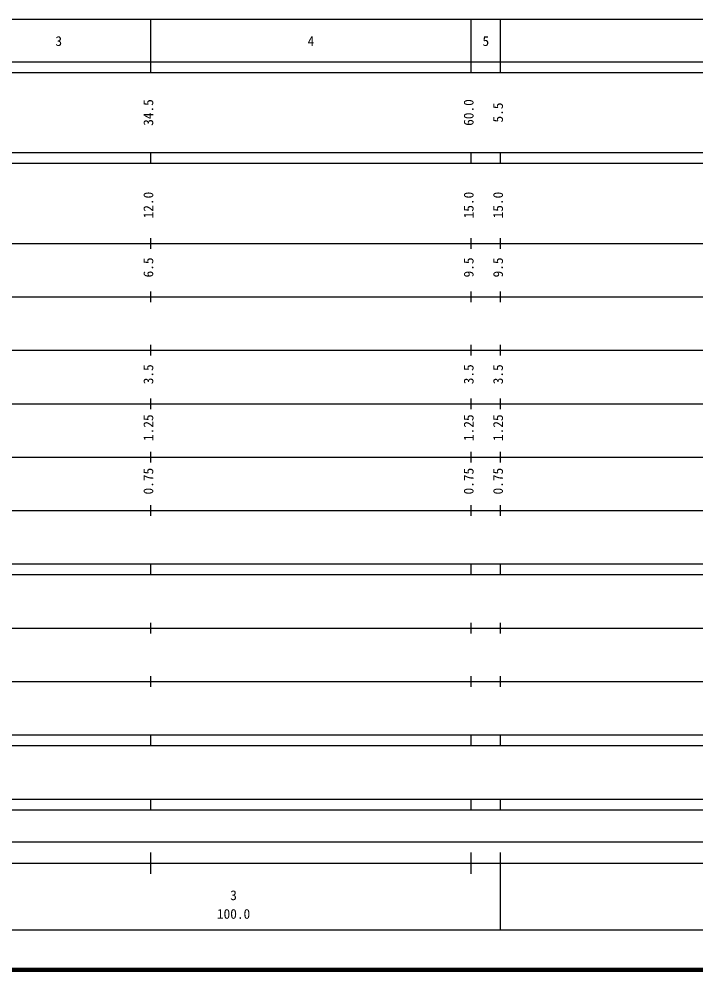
# Model space of a CAD drawing. Units: millimetres on the paper, enlarged 1000 times. Extents: x 40000 to 680000, y 20000 to 380000.
# Drawn here: x 277808 to 404620, y 20000 to 198000 of the extents above; entities that cross this region are included whole.
import ezdxf
from ezdxf.enums import TextEntityAlignment as Align

# ---------------------------------------------------------------- set-up
doc = ezdxf.new("R2010")
doc.units = ezdxf.units.MM
doc.header["$LTSCALE"] = 1000
doc.layers.add('M-TTL', color=2, linetype='Continuous', lineweight=140)
doc.layers.add('M-TTL-BAND', color=7, linetype='Continuous', lineweight=25)
doc.styles.add('ＭＳ ゴシック', font='')
doc.styles.get('ＭＳ ゴシック').set_extended_font_data('MS Gothic')

msp = doc.modelspace()

# ---------------------------------------------------------------- linework, layer by layer
at = {"layer": 'M-TTL'}
msp.add_line((40000, 20000), (680000, 20000), dxfattribs=at)
at = {"layer": 'M-TTL-BAND'}
for p, q in [((68000, 198000), (579000, 198000)), ((302500, 188000), (302500, 198000)), ((362500, 188000), (362500, 198000)), ((368000, 188000), (368000, 198000)), ((40000, 190000), (579000, 190000)), ((40000, 188000), (579000, 188000)), ((40000, 173000), (579000, 173000)), ((302500, 171000), (302500, 173000)), ((362500, 171000), (362500, 173000)), ((368000, 171000), (368000, 173000)), ((40000, 171000), (579000, 171000)), ((302500, 155000), (302500, 157000)), ((362500, 155000), (362500, 157000)), ((368000, 155000), (368000, 157000)), ((40000, 156000), (579000, 156000)), ((46000, 146000), (579000, 146000)), ((302500, 145000), (302500, 147000)), ((362500, 145000), (362500, 147000)), ((368000, 145000), (368000, 147000)), ((52000, 136000), (579000, 136000)), ((302500, 135000), (302500, 137000)), ((362500, 135000), (362500, 137000)), ((368000, 135000), (368000, 137000)), ((302500, 125000), (302500, 127000)), ((362500, 125000), (362500, 127000)), ((368000, 125000), (368000, 127000)), ((46000, 126000), (579000, 126000)), ((52000, 116000), (579000, 116000)), ((302500, 115000), (302500, 117000)), ((362500, 115000), (362500, 117000)), ((368000, 115000), (368000, 117000)), ((302500, 105000), (302500, 107000)), ((362500, 105000), (362500, 107000)), ((368000, 105000), (368000, 107000)), ((46000, 106000), (579000, 106000)), ((40000, 96000), (579000, 96000)), ((302500, 94000), (302500, 96000)), ((362500, 94000), (362500, 96000)), ((368000, 94000), (368000, 96000)), ((40000, 94000), (579000, 94000)), ((49000, 84000), (579000, 84000)), ((302500, 83000), (302500, 85000)), ((362500, 83000), (362500, 85000)), ((368000, 83000), (368000, 85000)), ((302500, 73000), (302500, 75000)), ((362500, 73000), (362500, 75000)), ((368000, 73000), (368000, 75000)), ((40000, 74000), (579000, 74000)), ((40000, 64000), (579000, 64000)), ((302500, 62000), (302500, 64000)), ((362500, 62000), (362500, 64000)), ((368000, 62000), (368000, 64000)), ((40000, 62000), (579000, 62000)), ((40000, 52000), (579000, 52000)), ((302500, 50000), (302500, 52000)), ((362500, 50000), (362500, 52000)), ((368000, 50000), (368000, 52000)), ((40000, 50000), (579000, 50000)), ((71000, 44000), (565000, 44000)), ((302500, 38000), (302500, 42000)), ((362500, 38000), (362500, 42000)), ((368000, 27500), (368000, 42000)), ((40000, 40000), (579000, 40000)), ((68000, 27500), (579000, 27500))]:
    msp.add_line(p, q, dxfattribs=at)

# ---------------------------------------------------------------- texts
at = {"layer": 'M-TTL-BAND', "style": 'ＭＳ ゴシック'}
for s, p in [('3', (285250, 192405)), ('4', (332500, 192405)), ('5', (365250, 192405)), ('3', (318000, 32523)), ('100.0', (318000, 29033))]:
    msp.add_text(s, height=1833, dxfattribs=at).set_placement(p, align=Align.BOTTOM_CENTER)
for s, p in [('34.5', (303500, 180500)), ('60.0', (363500, 180500)), ('5.5', (369000, 180500)), ('12.0', (303500, 163174)), ('15.0', (363500, 163174)), ('15.0', (369000, 163174)), ('6.5', (303500, 151500)), ('9.5', (363500, 151500)), ('9.5', (369000, 151500)), ('3.5', (303500, 131500)), ('3.5', (363500, 131500)), ('3.5', (369000, 131500)), ('1.25', (303500, 121500)), ('1.25', (363500, 121500)), ('1.25', (369000, 121500)), ('0.75', (303500, 111500)), ('0.75', (363500, 111500)), ('0.75', (369000, 111500))]:
    msp.add_text(s, height=1833, rotation=90, dxfattribs=at).set_placement(p, align=Align.BOTTOM_CENTER)

doc.saveas('drawing.dxf')
